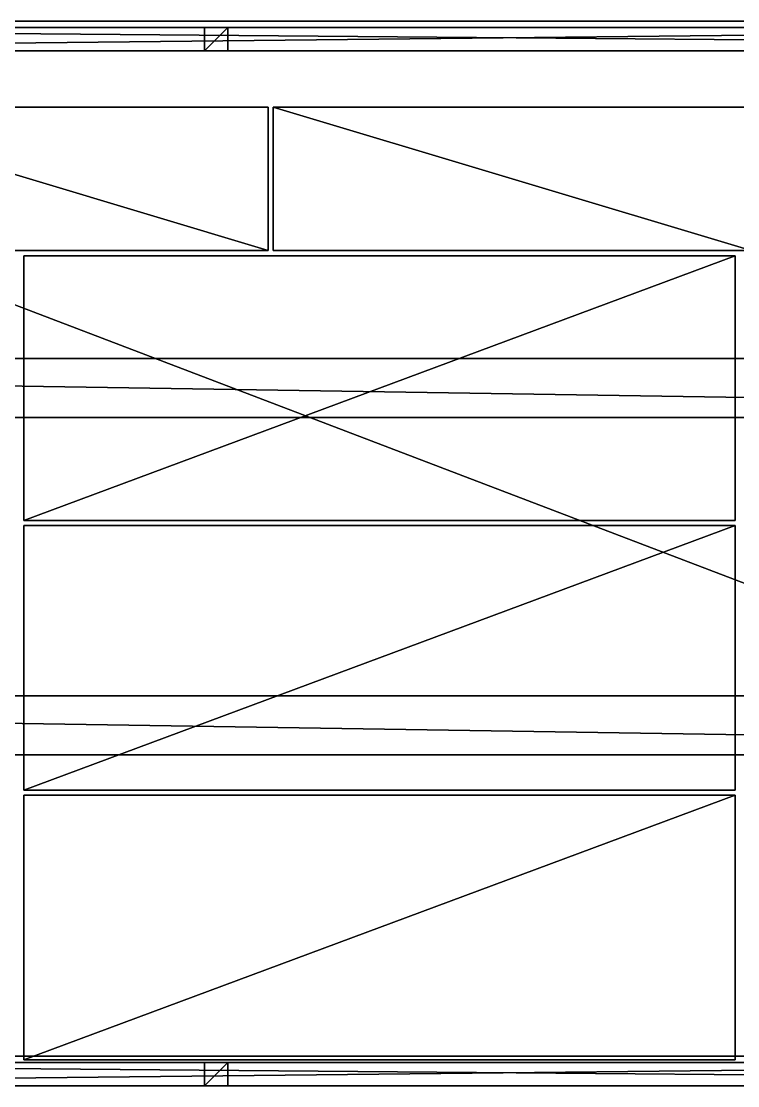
# Model space of a CAD drawing. Header units: millimetres. Extents: x -2500 to 6540, y -1255 to 1270.
# Drawn here: x 1700 to 3400, y -1255 to 1270 of the extents above; entities that cross this region are included whole.
import ezdxf

# ---------------------------------------------------------------- set-up
doc = ezdxf.new("R2010")
doc.units = ezdxf.units.MM

msp = doc.modelspace()

# ---------------------------------------------------------------- linework, layer by layer
at = {"layer": 'CAD_75LAB'}
for points in [[(6540, 1270, 1190), (6540, 1270, 1120), (-40, 1270, 1120)], [(6540, 1270, 1190), (-40, 1270, 1120), (-40, 1270, 1190)], [(6540, 1270, 1120), (-40, 1200, 1120), (-40, 1270, 1120)], [(6540, 1270, 1120), (6540, 1200, 1120), (-40, 1200, 1120)], [(6540, 1270, 1190), (-40, 1270, 1190), (-40, 1200, 1190)], [(6540, 1270, 1190), (-40, 1200, 1190), (6540, 1200, 1190)], [(6540, 1255, 1030), (-40, 1255, 1030), (-40, 1255, 1120)], [(6540, 1255, 1120), (6540, 1255, 1030), (-40, 1255, 1120)], [(6540, -1255, 1030), (-40, -1255, 1030), (-40, 1255, 1030)], [(6540, 1255, 1030), (6540, -1255, 1030), (-40, 1255, 1030)], [(6540, -1255, 1120), (-40, 1255, 1120), (-40, -1255, 1120)], [(6540, 1255, 1120), (-40, 1255, 1120), (6540, -1255, 1120)], [(6540, 1255, 3560), (-40, 1255, 3560), (-40, 1255, 3615)], [(6540, 1255, 3615), (6540, 1255, 3560), (-40, 1255, 3615)], [(6540, 1200, 3560), (-40, 1200, 3560), (-40, 1255, 3560)], [(6540, 1255, 3560), (6540, 1200, 3560), (-40, 1255, 3560)], [(6540, 1200, 3615), (-40, 1255, 3615), (-40, 1200, 3615)], [(6540, 1255, 3615), (-40, 1255, 3615), (6540, 1200, 3615)], [(2135, 1200, 3560), (2135, 1255, 1120), (2135, 1200, 1120)], [(2135, 1200, 3560), (2135, 1255, 3560), (2135, 1255, 1120)], [(2190, 1255, 3560), (2190, 1255, 1120), (2135, 1255, 1120)], [(2190, 1255, 3560), (2135, 1255, 1120), (2135, 1255, 3560)], [(2190, 1255, 1120), (2135, 1200, 1120), (2135, 1255, 1120)], [(2190, 1255, 1120), (2190, 1200, 1120), (2135, 1200, 1120)], [(2190, 1255, 3560), (2135, 1255, 3560), (2135, 1200, 3560)], [(2190, 1255, 3560), (2135, 1200, 3560), (2190, 1200, 3560)], [(2190, 1200, 3560), (2190, 1200, 1120), (2190, 1255, 1120)], [(2190, 1200, 3560), (2190, 1255, 1120), (2190, 1255, 3560)], [(6540, 1200, 3560), (-40, 1200, 3615), (-40, 1200, 3560)], [(6540, 1200, 3615), (-40, 1200, 3615), (6540, 1200, 3560)], [(6540, 1200, 1190), (-40, 1200, 1120), (6540, 1200, 1120)], [(6540, 1200, 1190), (-40, 1200, 1190), (-40, 1200, 1120)], [(2190, 1200, 3560), (2135, 1200, 1120), (2190, 1200, 1120)], [(2190, 1200, 3560), (2135, 1200, 3560), (2135, 1200, 1120)], [(2286, 1066, 1123), (1152, 1066, 1123), (1152, 1066, 1329)], [(2286, 1066, 1329), (2286, 1066, 1123), (1152, 1066, 1329)], [(2286, 726, 1123), (1152, 726, 1123), (1152, 1066, 1123)], [(2286, 1066, 1123), (2286, 726, 1123), (1152, 1066, 1123)], [(2286, 726, 1329), (1152, 1066, 1329), (1152, 726, 1329)], [(2286, 1066, 1329), (1152, 1066, 1329), (2286, 726, 1329)], [(2286, 1066, 1335), (1152, 1066, 1335), (1152, 1066, 1541)], [(2286, 1066, 1541), (2286, 1066, 1335), (1152, 1066, 1541)], [(2286, 726, 1335), (1152, 726, 1335), (1152, 1066, 1335)], [(2286, 1066, 1335), (2286, 726, 1335), (1152, 1066, 1335)], [(2286, 726, 1541), (1152, 1066, 1541), (1152, 726, 1541)], [(2286, 1066, 1541), (1152, 1066, 1541), (2286, 726, 1541)], [(2286, 1066, 1547), (1152, 1066, 1547), (1152, 1066, 1753)], [(2286, 1066, 1753), (2286, 1066, 1547), (1152, 1066, 1753)], [(2286, 726, 1547), (1152, 726, 1547), (1152, 1066, 1547)], [(2286, 1066, 1547), (2286, 726, 1547), (1152, 1066, 1547)], [(2286, 726, 1753), (1152, 1066, 1753), (1152, 726, 1753)], [(2286, 1066, 1753), (1152, 1066, 1753), (2286, 726, 1753)], [(2286, 1066, 1759), (1152, 1066, 1759), (1152, 1066, 1965)], [(2286, 1066, 1965), (2286, 1066, 1759), (1152, 1066, 1965)], [(2286, 726, 1759), (1152, 726, 1759), (1152, 1066, 1759)], [(2286, 1066, 1759), (2286, 726, 1759), (1152, 1066, 1759)], [(2286, 726, 1965), (1152, 1066, 1965), (1152, 726, 1965)], [(2286, 1066, 1965), (1152, 1066, 1965), (2286, 726, 1965)], [(2286, 1066, 1971), (1152, 1066, 1971), (1152, 1066, 2177)], [(2286, 1066, 2177), (2286, 1066, 1971), (1152, 1066, 2177)], [(2286, 726, 1971), (1152, 726, 1971), (1152, 1066, 1971)], [(2286, 1066, 1971), (2286, 726, 1971), (1152, 1066, 1971)], [(2286, 726, 2177), (1152, 1066, 2177), (1152, 726, 2177)], [(2286, 1066, 2177), (1152, 1066, 2177), (2286, 726, 2177)], [(2286, 1066, 2183), (1152, 1066, 2183), (1152, 1066, 2389)], [(2286, 1066, 2389), (2286, 1066, 2183), (1152, 1066, 2389)], [(2286, 726, 2183), (1152, 726, 2183), (1152, 1066, 2183)], [(2286, 1066, 2183), (2286, 726, 2183), (1152, 1066, 2183)], [(2286, 726, 2389), (1152, 1066, 2389), (1152, 726, 2389)], [(2286, 1066, 2389), (1152, 1066, 2389), (2286, 726, 2389)], [(2286, 1066, 2395), (1152, 1066, 2395), (1152, 1066, 2601)], [(2286, 1066, 2601), (2286, 1066, 2395), (1152, 1066, 2601)], [(2286, 726, 2395), (1152, 726, 2395), (1152, 1066, 2395)], [(2286, 1066, 2395), (2286, 726, 2395), (1152, 1066, 2395)], [(2286, 726, 2601), (1152, 1066, 2601), (1152, 726, 2601)], [(2286, 1066, 2601), (1152, 1066, 2601), (2286, 726, 2601)], [(2286, 1066, 2607), (1152, 1066, 2607), (1152, 1066, 2813)], [(2286, 1066, 2813), (2286, 1066, 2607), (1152, 1066, 2813)], [(2286, 726, 2607), (1152, 726, 2607), (1152, 1066, 2607)], [(2286, 1066, 2607), (2286, 726, 2607), (1152, 1066, 2607)], [(2286, 726, 2813), (1152, 1066, 2813), (1152, 726, 2813)], [(2286, 1066, 2813), (1152, 1066, 2813), (2286, 726, 2813)], [(2286, 1066, 2819), (1152, 1066, 2819), (1152, 1066, 3025)], [(2286, 1066, 3025), (2286, 1066, 2819), (1152, 1066, 3025)], [(2286, 726, 2819), (1152, 726, 2819), (1152, 1066, 2819)], [(2286, 1066, 2819), (2286, 726, 2819), (1152, 1066, 2819)], [(2286, 726, 3025), (1152, 1066, 3025), (1152, 726, 3025)], [(2286, 1066, 3025), (1152, 1066, 3025), (2286, 726, 3025)], [(2286, 1066, 3031), (1152, 1066, 3031), (1152, 1066, 3237)], [(2286, 1066, 3237), (2286, 1066, 3031), (1152, 1066, 3237)], [(2286, 726, 3031), (1152, 726, 3031), (1152, 1066, 3031)], [(2286, 1066, 3031), (2286, 726, 3031), (1152, 1066, 3031)], [(2286, 726, 3237), (1152, 1066, 3237), (1152, 726, 3237)], [(2286, 1066, 3237), (1152, 1066, 3237), (2286, 726, 3237)], [(2286, 1066, 3243), (1152, 1066, 3243), (1152, 1066, 3449)], [(2286, 1066, 3449), (2286, 1066, 3243), (1152, 1066, 3449)], [(2286, 726, 3243), (1152, 726, 3243), (1152, 1066, 3243)], [(2286, 1066, 3243), (2286, 726, 3243), (1152, 1066, 3243)], [(2286, 726, 3449), (1152, 1066, 3449), (1152, 726, 3449)], [(2286, 1066, 3449), (1152, 1066, 3449), (2286, 726, 3449)], [(2286, 726, 1329), (2286, 726, 1123), (2286, 1066, 1123)], [(2286, 726, 1329), (2286, 1066, 1123), (2286, 1066, 1329)], [(2286, 726, 1541), (2286, 726, 1335), (2286, 1066, 1335)], [(2286, 726, 1541), (2286, 1066, 1335), (2286, 1066, 1541)], [(2286, 726, 1753), (2286, 726, 1547), (2286, 1066, 1547)], [(2286, 726, 1753), (2286, 1066, 1547), (2286, 1066, 1753)], [(2286, 726, 1965), (2286, 726, 1759), (2286, 1066, 1759)], [(2286, 726, 1965), (2286, 1066, 1759), (2286, 1066, 1965)], [(2286, 726, 2177), (2286, 726, 1971), (2286, 1066, 1971)], [(2286, 726, 2177), (2286, 1066, 1971), (2286, 1066, 2177)], [(2286, 726, 2389), (2286, 726, 2183), (2286, 1066, 2183)], [(2286, 726, 2389), (2286, 1066, 2183), (2286, 1066, 2389)], [(2286, 726, 2601), (2286, 726, 2395), (2286, 1066, 2395)], [(2286, 726, 2601), (2286, 1066, 2395), (2286, 1066, 2601)], [(2286, 726, 2813), (2286, 726, 2607), (2286, 1066, 2607)], [(2286, 726, 2813), (2286, 1066, 2607), (2286, 1066, 2813)], [(2286, 726, 3025), (2286, 726, 2819), (2286, 1066, 2819)], [(2286, 726, 3025), (2286, 1066, 2819), (2286, 1066, 3025)], [(2286, 726, 3237), (2286, 726, 3031), (2286, 1066, 3031)], [(2286, 726, 3237), (2286, 1066, 3031), (2286, 1066, 3237)], [(2286, 726, 3449), (2286, 726, 3243), (2286, 1066, 3243)], [(2286, 726, 3449), (2286, 1066, 3243), (2286, 1066, 3449)], [(2298, 726, 1329), (2298, 1066, 1123), (2298, 726, 1123)], [(2298, 726, 1329), (2298, 1066, 1329), (2298, 1066, 1123)], [(3432, 1066, 1123), (2298, 1066, 1123), (2298, 1066, 1329)], [(3432, 1066, 1329), (3432, 1066, 1123), (2298, 1066, 1329)], [(3432, 726, 1123), (2298, 726, 1123), (2298, 1066, 1123)], [(3432, 1066, 1123), (3432, 726, 1123), (2298, 1066, 1123)], [(3432, 726, 1329), (2298, 1066, 1329), (2298, 726, 1329)], [(3432, 1066, 1329), (2298, 1066, 1329), (3432, 726, 1329)], [(2298, 726, 1541), (2298, 1066, 1335), (2298, 726, 1335)], [(2298, 726, 1541), (2298, 1066, 1541), (2298, 1066, 1335)], [(3432, 1066, 1335), (2298, 1066, 1335), (2298, 1066, 1541)], [(3432, 1066, 1541), (3432, 1066, 1335), (2298, 1066, 1541)], [(3432, 726, 1335), (2298, 726, 1335), (2298, 1066, 1335)], [(3432, 1066, 1335), (3432, 726, 1335), (2298, 1066, 1335)], [(3432, 726, 1541), (2298, 1066, 1541), (2298, 726, 1541)], [(3432, 1066, 1541), (2298, 1066, 1541), (3432, 726, 1541)], [(2298, 726, 1753), (2298, 1066, 1547), (2298, 726, 1547)], [(2298, 726, 1753), (2298, 1066, 1753), (2298, 1066, 1547)], [(3432, 1066, 1547), (2298, 1066, 1547), (2298, 1066, 1753)], [(3432, 1066, 1753), (3432, 1066, 1547), (2298, 1066, 1753)], [(3432, 726, 1547), (2298, 726, 1547), (2298, 1066, 1547)], [(3432, 1066, 1547), (3432, 726, 1547), (2298, 1066, 1547)], [(3432, 726, 1753), (2298, 1066, 1753), (2298, 726, 1753)], [(3432, 1066, 1753), (2298, 1066, 1753), (3432, 726, 1753)], [(2298, 726, 1965), (2298, 1066, 1759), (2298, 726, 1759)], [(2298, 726, 1965), (2298, 1066, 1965), (2298, 1066, 1759)], [(3432, 1066, 1759), (2298, 1066, 1759), (2298, 1066, 1965)], [(3432, 1066, 1965), (3432, 1066, 1759), (2298, 1066, 1965)], [(3432, 726, 1759), (2298, 726, 1759), (2298, 1066, 1759)], [(3432, 1066, 1759), (3432, 726, 1759), (2298, 1066, 1759)], [(3432, 726, 1965), (2298, 1066, 1965), (2298, 726, 1965)], [(3432, 1066, 1965), (2298, 1066, 1965), (3432, 726, 1965)], [(2298, 726, 2177), (2298, 1066, 1971), (2298, 726, 1971)], [(2298, 726, 2177), (2298, 1066, 2177), (2298, 1066, 1971)], [(3432, 1066, 1971), (2298, 1066, 1971), (2298, 1066, 2177)], [(3432, 1066, 2177), (3432, 1066, 1971), (2298, 1066, 2177)], [(3432, 726, 1971), (2298, 726, 1971), (2298, 1066, 1971)], [(3432, 1066, 1971), (3432, 726, 1971), (2298, 1066, 1971)], [(3432, 726, 2177), (2298, 1066, 2177), (2298, 726, 2177)], [(3432, 1066, 2177), (2298, 1066, 2177), (3432, 726, 2177)], [(2298, 726, 2389), (2298, 1066, 2183), (2298, 726, 2183)], [(2298, 726, 2389), (2298, 1066, 2389), (2298, 1066, 2183)], [(3432, 1066, 2183), (2298, 1066, 2183), (2298, 1066, 2389)], [(3432, 1066, 2389), (3432, 1066, 2183), (2298, 1066, 2389)], [(3432, 726, 2183), (2298, 726, 2183), (2298, 1066, 2183)], [(3432, 1066, 2183), (3432, 726, 2183), (2298, 1066, 2183)], [(3432, 726, 2389), (2298, 1066, 2389), (2298, 726, 2389)], [(3432, 1066, 2389), (2298, 1066, 2389), (3432, 726, 2389)], [(2298, 726, 2601), (2298, 1066, 2395), (2298, 726, 2395)], [(2298, 726, 2601), (2298, 1066, 2601), (2298, 1066, 2395)], [(3432, 1066, 2395), (2298, 1066, 2395), (2298, 1066, 2601)], [(3432, 1066, 2601), (3432, 1066, 2395), (2298, 1066, 2601)], [(3432, 726, 2395), (2298, 726, 2395), (2298, 1066, 2395)], [(3432, 1066, 2395), (3432, 726, 2395), (2298, 1066, 2395)], [(3432, 726, 2601), (2298, 1066, 2601), (2298, 726, 2601)], [(3432, 1066, 2601), (2298, 1066, 2601), (3432, 726, 2601)], [(2298, 726, 2813), (2298, 1066, 2607), (2298, 726, 2607)], [(2298, 726, 2813), (2298, 1066, 2813), (2298, 1066, 2607)], [(3432, 1066, 2607), (2298, 1066, 2607), (2298, 1066, 2813)], [(3432, 1066, 2813), (3432, 1066, 2607), (2298, 1066, 2813)], [(3432, 726, 2607), (2298, 726, 2607), (2298, 1066, 2607)], [(3432, 1066, 2607), (3432, 726, 2607), (2298, 1066, 2607)], [(3432, 726, 2813), (2298, 1066, 2813), (2298, 726, 2813)], [(3432, 1066, 2813), (2298, 1066, 2813), (3432, 726, 2813)], [(2298, 726, 3025), (2298, 1066, 2819), (2298, 726, 2819)], [(2298, 726, 3025), (2298, 1066, 3025), (2298, 1066, 2819)], [(3432, 1066, 2819), (2298, 1066, 2819), (2298, 1066, 3025)], [(3432, 1066, 3025), (3432, 1066, 2819), (2298, 1066, 3025)], [(3432, 726, 2819), (2298, 726, 2819), (2298, 1066, 2819)], [(3432, 1066, 2819), (3432, 726, 2819), (2298, 1066, 2819)], [(3432, 726, 3025), (2298, 1066, 3025), (2298, 726, 3025)], [(3432, 1066, 3025), (2298, 1066, 3025), (3432, 726, 3025)], [(2298, 726, 3237), (2298, 1066, 3031), (2298, 726, 3031)], [(2298, 726, 3237), (2298, 1066, 3237), (2298, 1066, 3031)], [(3432, 1066, 3031), (2298, 1066, 3031), (2298, 1066, 3237)], [(3432, 1066, 3237), (3432, 1066, 3031), (2298, 1066, 3237)], [(3432, 726, 3031), (2298, 726, 3031), (2298, 1066, 3031)], [(3432, 1066, 3031), (3432, 726, 3031), (2298, 1066, 3031)], [(3432, 726, 3237), (2298, 1066, 3237), (2298, 726, 3237)], [(3432, 1066, 3237), (2298, 1066, 3237), (3432, 726, 3237)], [(2298, 726, 3449), (2298, 1066, 3243), (2298, 726, 3243)], [(2298, 726, 3449), (2298, 1066, 3449), (2298, 1066, 3243)], [(3432, 1066, 3243), (2298, 1066, 3243), (2298, 1066, 3449)], [(3432, 1066, 3449), (3432, 1066, 3243), (2298, 1066, 3449)], [(3432, 726, 3243), (2298, 726, 3243), (2298, 1066, 3243)], [(3432, 1066, 3243), (3432, 726, 3243), (2298, 1066, 3243)], [(3432, 726, 3449), (2298, 1066, 3449), (2298, 726, 3449)], [(3432, 1066, 3449), (2298, 1066, 3449), (3432, 726, 3449)], [(2286, 726, 1123), (1152, 726, 1329), (1152, 726, 1123)], [(2286, 726, 1329), (1152, 726, 1329), (2286, 726, 1123)], [(2286, 726, 1335), (1152, 726, 1541), (1152, 726, 1335)], [(2286, 726, 1541), (1152, 726, 1541), (2286, 726, 1335)], [(2286, 726, 1547), (1152, 726, 1753), (1152, 726, 1547)], [(2286, 726, 1753), (1152, 726, 1753), (2286, 726, 1547)], [(2286, 726, 1759), (1152, 726, 1965), (1152, 726, 1759)], [(2286, 726, 1965), (1152, 726, 1965), (2286, 726, 1759)], [(2286, 726, 1971), (1152, 726, 2177), (1152, 726, 1971)], [(2286, 726, 2177), (1152, 726, 2177), (2286, 726, 1971)], [(2286, 726, 2183), (1152, 726, 2389), (1152, 726, 2183)], [(2286, 726, 2389), (1152, 726, 2389), (2286, 726, 2183)], [(2286, 726, 2395), (1152, 726, 2601), (1152, 726, 2395)], [(2286, 726, 2601), (1152, 726, 2601), (2286, 726, 2395)], [(2286, 726, 2607), (1152, 726, 2813), (1152, 726, 2607)], [(2286, 726, 2813), (1152, 726, 2813), (2286, 726, 2607)], [(2286, 726, 2819), (1152, 726, 3025), (1152, 726, 2819)], [(2286, 726, 3025), (1152, 726, 3025), (2286, 726, 2819)], [(2286, 726, 3031), (1152, 726, 3237), (1152, 726, 3031)], [(2286, 726, 3237), (1152, 726, 3237), (2286, 726, 3031)], [(2286, 726, 3243), (1152, 726, 3449), (1152, 726, 3243)], [(2286, 726, 3449), (1152, 726, 3449), (2286, 726, 3243)], [(1706, 86, 1697), (1706, 714, 1123), (1706, 86, 1123)], [(1706, 86, 1697), (1706, 714, 1697), (1706, 714, 1123)], [(3394, 714, 1697), (3394, 714, 1123), (1706, 714, 1123)], [(3394, 714, 1697), (1706, 714, 1123), (1706, 714, 1697)], [(3394, 714, 1123), (1706, 86, 1123), (1706, 714, 1123)], [(3394, 714, 1123), (3394, 86, 1123), (1706, 86, 1123)], [(3394, 714, 1697), (1706, 714, 1697), (1706, 86, 1697)], [(3394, 714, 1697), (1706, 86, 1697), (3394, 86, 1697)], [(1706, 86, 2277), (1706, 714, 1703), (1706, 86, 1703)], [(1706, 86, 2277), (1706, 714, 2277), (1706, 714, 1703)], [(3394, 714, 2277), (3394, 714, 1703), (1706, 714, 1703)], [(3394, 714, 2277), (1706, 714, 1703), (1706, 714, 2277)], [(3394, 714, 1703), (1706, 86, 1703), (1706, 714, 1703)], [(3394, 714, 1703), (3394, 86, 1703), (1706, 86, 1703)], [(3394, 714, 2277), (1706, 714, 2277), (1706, 86, 2277)], [(3394, 714, 2277), (1706, 86, 2277), (3394, 86, 2277)], [(1706, 86, 2857), (1706, 714, 2283), (1706, 86, 2283)], [(1706, 86, 2857), (1706, 714, 2857), (1706, 714, 2283)], [(3394, 714, 2857), (3394, 714, 2283), (1706, 714, 2283)], [(3394, 714, 2857), (1706, 714, 2283), (1706, 714, 2857)], [(3394, 714, 2283), (1706, 86, 2283), (1706, 714, 2283)], [(3394, 714, 2283), (3394, 86, 2283), (1706, 86, 2283)], [(3394, 714, 2857), (1706, 714, 2857), (1706, 86, 2857)], [(3394, 714, 2857), (1706, 86, 2857), (3394, 86, 2857)], [(1706, 86, 3437), (1706, 714, 2863), (1706, 86, 2863)], [(1706, 86, 3437), (1706, 714, 3437), (1706, 714, 2863)], [(3394, 714, 3437), (3394, 714, 2863), (1706, 714, 2863)], [(3394, 714, 3437), (1706, 714, 2863), (1706, 714, 3437)], [(3394, 714, 2863), (1706, 86, 2863), (1706, 714, 2863)], [(3394, 714, 2863), (3394, 86, 2863), (1706, 86, 2863)], [(3394, 714, 3437), (1706, 714, 3437), (1706, 86, 3437)], [(3394, 714, 3437), (1706, 86, 3437), (3394, 86, 3437)], [(3432, 726, 1123), (2298, 726, 1329), (2298, 726, 1123)], [(3432, 726, 1329), (2298, 726, 1329), (3432, 726, 1123)], [(3432, 726, 1335), (2298, 726, 1541), (2298, 726, 1335)], [(3432, 726, 1541), (2298, 726, 1541), (3432, 726, 1335)], [(3432, 726, 1547), (2298, 726, 1753), (2298, 726, 1547)], [(3432, 726, 1753), (2298, 726, 1753), (3432, 726, 1547)], [(3432, 726, 1759), (2298, 726, 1965), (2298, 726, 1759)], [(3432, 726, 1965), (2298, 726, 1965), (3432, 726, 1759)], [(3432, 726, 1971), (2298, 726, 2177), (2298, 726, 1971)], [(3432, 726, 2177), (2298, 726, 2177), (3432, 726, 1971)], [(3432, 726, 2183), (2298, 726, 2389), (2298, 726, 2183)], [(3432, 726, 2389), (2298, 726, 2389), (3432, 726, 2183)], [(3432, 726, 2395), (2298, 726, 2601), (2298, 726, 2395)], [(3432, 726, 2601), (2298, 726, 2601), (3432, 726, 2395)], [(3432, 726, 2607), (2298, 726, 2813), (2298, 726, 2607)], [(3432, 726, 2813), (2298, 726, 2813), (3432, 726, 2607)], [(3432, 726, 2819), (2298, 726, 3025), (2298, 726, 2819)], [(3432, 726, 3025), (2298, 726, 3025), (3432, 726, 2819)], [(3432, 726, 3031), (2298, 726, 3237), (2298, 726, 3031)], [(3432, 726, 3237), (2298, 726, 3237), (3432, 726, 3031)], [(3432, 726, 3243), (2298, 726, 3449), (2298, 726, 3243)], [(3432, 726, 3449), (2298, 726, 3449), (3432, 726, 3243)], [(3394, 86, 1697), (3394, 86, 1123), (3394, 714, 1123)], [(3394, 86, 1697), (3394, 714, 1123), (3394, 714, 1697)], [(3394, 86, 2277), (3394, 86, 1703), (3394, 714, 1703)], [(3394, 86, 2277), (3394, 714, 1703), (3394, 714, 2277)], [(3394, 86, 2857), (3394, 86, 2283), (3394, 714, 2283)], [(3394, 86, 2857), (3394, 714, 2283), (3394, 714, 2857)], [(3394, 86, 3437), (3394, 86, 2863), (3394, 714, 2863)], [(3394, 86, 3437), (3394, 714, 2863), (3394, 714, 3437)], [(6460, 470, 1030), (6460, 470, 780), (-2500, 470, 780)], [(6460, 470, 1030), (-2500, 470, 780), (-2500, 470, 1030)], [(6460, 330, 780), (-2500, 330, 780), (-2500, 470, 780)], [(6460, 470, 780), (6460, 330, 780), (-2500, 470, 780)], [(6460, 330, 1030), (-2500, 470, 1030), (-2500, 330, 1030)], [(6460, 470, 1030), (-2500, 470, 1030), (6460, 330, 1030)], [(6460, 330, 1030), (-2500, 330, 780), (6460, 330, 780)], [(6460, 330, 1030), (-2500, 330, 1030), (-2500, 330, 780)], [(3394, 86, 1697), (1706, 86, 1123), (3394, 86, 1123)], [(3394, 86, 1697), (1706, 86, 1697), (1706, 86, 1123)], [(3394, 86, 2277), (1706, 86, 1703), (3394, 86, 1703)], [(3394, 86, 2277), (1706, 86, 2277), (1706, 86, 1703)], [(3394, 86, 2857), (1706, 86, 2283), (3394, 86, 2283)], [(3394, 86, 2857), (1706, 86, 2857), (1706, 86, 2283)], [(3394, 86, 3437), (1706, 86, 2863), (3394, 86, 2863)], [(3394, 86, 3437), (1706, 86, 3437), (1706, 86, 2863)], [(1706, -554, 1697), (1706, 74, 1123), (1706, -554, 1123)], [(1706, -554, 1697), (1706, 74, 1697), (1706, 74, 1123)], [(3394, 74, 1697), (3394, 74, 1123), (1706, 74, 1123)], [(3394, 74, 1697), (1706, 74, 1123), (1706, 74, 1697)], [(3394, 74, 1123), (1706, -554, 1123), (1706, 74, 1123)], [(3394, 74, 1123), (3394, -554, 1123), (1706, -554, 1123)], [(3394, 74, 1697), (1706, 74, 1697), (1706, -554, 1697)], [(3394, 74, 1697), (1706, -554, 1697), (3394, -554, 1697)], [(1706, -554, 2277), (1706, 74, 1703), (1706, -554, 1703)], [(1706, -554, 2277), (1706, 74, 2277), (1706, 74, 1703)], [(3394, 74, 2277), (3394, 74, 1703), (1706, 74, 1703)], [(3394, 74, 2277), (1706, 74, 1703), (1706, 74, 2277)], [(3394, 74, 1703), (1706, -554, 1703), (1706, 74, 1703)], [(3394, 74, 1703), (3394, -554, 1703), (1706, -554, 1703)], [(3394, 74, 2277), (1706, 74, 2277), (1706, -554, 2277)], [(3394, 74, 2277), (1706, -554, 2277), (3394, -554, 2277)], [(1706, -554, 2857), (1706, 74, 2283), (1706, -554, 2283)], [(1706, -554, 2857), (1706, 74, 2857), (1706, 74, 2283)], [(3394, 74, 2857), (3394, 74, 2283), (1706, 74, 2283)], [(3394, 74, 2857), (1706, 74, 2283), (1706, 74, 2857)], [(3394, 74, 2283), (1706, -554, 2283), (1706, 74, 2283)], [(3394, 74, 2283), (3394, -554, 2283), (1706, -554, 2283)], [(3394, 74, 2857), (1706, 74, 2857), (1706, -554, 2857)], [(3394, 74, 2857), (1706, -554, 2857), (3394, -554, 2857)], [(1706, -554, 3437), (1706, 74, 2863), (1706, -554, 2863)], [(1706, -554, 3437), (1706, 74, 3437), (1706, 74, 2863)], [(3394, 74, 3437), (3394, 74, 2863), (1706, 74, 2863)], [(3394, 74, 3437), (1706, 74, 2863), (1706, 74, 3437)], [(3394, 74, 2863), (1706, -554, 2863), (1706, 74, 2863)], [(3394, 74, 2863), (3394, -554, 2863), (1706, -554, 2863)], [(3394, 74, 3437), (1706, 74, 3437), (1706, -554, 3437)], [(3394, 74, 3437), (1706, -554, 3437), (3394, -554, 3437)], [(3394, -554, 1697), (3394, -554, 1123), (3394, 74, 1123)], [(3394, -554, 1697), (3394, 74, 1123), (3394, 74, 1697)], [(3394, -554, 2277), (3394, -554, 1703), (3394, 74, 1703)], [(3394, -554, 2277), (3394, 74, 1703), (3394, 74, 2277)], [(3394, -554, 2857), (3394, -554, 2283), (3394, 74, 2283)], [(3394, -554, 2857), (3394, 74, 2283), (3394, 74, 2857)], [(3394, -554, 3437), (3394, -554, 2863), (3394, 74, 2863)], [(3394, -554, 3437), (3394, 74, 2863), (3394, 74, 3437)], [(6460, -330, 1030), (6460, -330, 780), (-2500, -330, 780)], [(6460, -330, 1030), (-2500, -330, 780), (-2500, -330, 1030)], [(6460, -470, 780), (-2500, -470, 780), (-2500, -330, 780)], [(6460, -330, 780), (6460, -470, 780), (-2500, -330, 780)], [(6460, -470, 1030), (-2500, -330, 1030), (-2500, -470, 1030)], [(6460, -330, 1030), (-2500, -330, 1030), (6460, -470, 1030)], [(6460, -470, 1030), (-2500, -470, 780), (6460, -470, 780)], [(6460, -470, 1030), (-2500, -470, 1030), (-2500, -470, 780)], [(3394, -554, 1697), (1706, -554, 1123), (3394, -554, 1123)], [(3394, -554, 1697), (1706, -554, 1697), (1706, -554, 1123)], [(3394, -554, 2277), (1706, -554, 1703), (3394, -554, 1703)], [(3394, -554, 2277), (1706, -554, 2277), (1706, -554, 1703)], [(3394, -554, 2857), (1706, -554, 2283), (3394, -554, 2283)], [(3394, -554, 2857), (1706, -554, 2857), (1706, -554, 2283)], [(3394, -554, 3437), (1706, -554, 2863), (3394, -554, 2863)], [(3394, -554, 3437), (1706, -554, 3437), (1706, -554, 2863)], [(1706, -1194, 1697), (1706, -566, 1123), (1706, -1194, 1123)], [(1706, -1194, 1697), (1706, -566, 1697), (1706, -566, 1123)], [(3394, -566, 1697), (3394, -566, 1123), (1706, -566, 1123)], [(3394, -566, 1697), (1706, -566, 1123), (1706, -566, 1697)], [(3394, -566, 1123), (1706, -1194, 1123), (1706, -566, 1123)], [(3394, -566, 1123), (3394, -1194, 1123), (1706, -1194, 1123)], [(3394, -566, 1697), (1706, -566, 1697), (1706, -1194, 1697)], [(3394, -566, 1697), (1706, -1194, 1697), (3394, -1194, 1697)], [(1706, -1194, 2277), (1706, -566, 1703), (1706, -1194, 1703)], [(1706, -1194, 2277), (1706, -566, 2277), (1706, -566, 1703)], [(3394, -566, 2277), (3394, -566, 1703), (1706, -566, 1703)], [(3394, -566, 2277), (1706, -566, 1703), (1706, -566, 2277)], [(3394, -566, 1703), (1706, -1194, 1703), (1706, -566, 1703)], [(3394, -566, 1703), (3394, -1194, 1703), (1706, -1194, 1703)], [(3394, -566, 2277), (1706, -566, 2277), (1706, -1194, 2277)], [(3394, -566, 2277), (1706, -1194, 2277), (3394, -1194, 2277)], [(1706, -1194, 2857), (1706, -566, 2283), (1706, -1194, 2283)], [(1706, -1194, 2857), (1706, -566, 2857), (1706, -566, 2283)], [(3394, -566, 2857), (3394, -566, 2283), (1706, -566, 2283)], [(3394, -566, 2857), (1706, -566, 2283), (1706, -566, 2857)], [(3394, -566, 2283), (1706, -1194, 2283), (1706, -566, 2283)], [(3394, -566, 2283), (3394, -1194, 2283), (1706, -1194, 2283)], [(3394, -566, 2857), (1706, -566, 2857), (1706, -1194, 2857)], [(3394, -566, 2857), (1706, -1194, 2857), (3394, -1194, 2857)], [(1706, -1194, 3437), (1706, -566, 2863), (1706, -1194, 2863)], [(1706, -1194, 3437), (1706, -566, 3437), (1706, -566, 2863)], [(3394, -566, 3437), (3394, -566, 2863), (1706, -566, 2863)], [(3394, -566, 3437), (1706, -566, 2863), (1706, -566, 3437)], [(3394, -566, 2863), (1706, -1194, 2863), (1706, -566, 2863)], [(3394, -566, 2863), (3394, -1194, 2863), (1706, -1194, 2863)], [(3394, -566, 3437), (1706, -566, 3437), (1706, -1194, 3437)], [(3394, -566, 3437), (1706, -1194, 3437), (3394, -1194, 3437)], [(3394, -1194, 1697), (3394, -1194, 1123), (3394, -566, 1123)], [(3394, -1194, 1697), (3394, -566, 1123), (3394, -566, 1697)], [(3394, -1194, 2277), (3394, -1194, 1703), (3394, -566, 1703)], [(3394, -1194, 2277), (3394, -566, 1703), (3394, -566, 2277)], [(3394, -1194, 2857), (3394, -1194, 2283), (3394, -566, 2283)], [(3394, -1194, 2857), (3394, -566, 2283), (3394, -566, 2857)], [(3394, -1194, 3437), (3394, -1194, 2863), (3394, -566, 2863)], [(3394, -1194, 3437), (3394, -566, 2863), (3394, -566, 3437)], [(6540, -1185, 1190), (6540, -1185, 1120), (-40, -1185, 1120)], [(6540, -1185, 1190), (-40, -1185, 1120), (-40, -1185, 1190)], [(6540, -1185, 1120), (-40, -1255, 1120), (-40, -1185, 1120)], [(6540, -1185, 1120), (6540, -1255, 1120), (-40, -1255, 1120)], [(6540, -1185, 1190), (-40, -1185, 1190), (-40, -1255, 1190)], [(6540, -1185, 1190), (-40, -1255, 1190), (6540, -1255, 1190)], [(6540, -1200, 3560), (-40, -1200, 3560), (-40, -1200, 3615)], [(6540, -1200, 3615), (6540, -1200, 3560), (-40, -1200, 3615)], [(6540, -1255, 3560), (-40, -1255, 3560), (-40, -1200, 3560)], [(6540, -1200, 3560), (6540, -1255, 3560), (-40, -1200, 3560)], [(6540, -1255, 3615), (-40, -1200, 3615), (-40, -1255, 3615)], [(6540, -1200, 3615), (-40, -1200, 3615), (6540, -1255, 3615)], [(3394, -1194, 1697), (1706, -1194, 1123), (3394, -1194, 1123)], [(3394, -1194, 1697), (1706, -1194, 1697), (1706, -1194, 1123)], [(3394, -1194, 2277), (1706, -1194, 1703), (3394, -1194, 1703)], [(3394, -1194, 2277), (1706, -1194, 2277), (1706, -1194, 1703)], [(3394, -1194, 2857), (1706, -1194, 2283), (3394, -1194, 2283)], [(3394, -1194, 2857), (1706, -1194, 2857), (1706, -1194, 2283)], [(3394, -1194, 3437), (1706, -1194, 2863), (3394, -1194, 2863)], [(3394, -1194, 3437), (1706, -1194, 3437), (1706, -1194, 2863)], [(2135, -1255, 3560), (2135, -1200, 1120), (2135, -1255, 1120)], [(2135, -1255, 3560), (2135, -1200, 3560), (2135, -1200, 1120)], [(2190, -1200, 3560), (2190, -1200, 1120), (2135, -1200, 1120)], [(2190, -1200, 3560), (2135, -1200, 1120), (2135, -1200, 3560)], [(2190, -1200, 1120), (2135, -1255, 1120), (2135, -1200, 1120)], [(2190, -1200, 1120), (2190, -1255, 1120), (2135, -1255, 1120)], [(2190, -1200, 3560), (2135, -1200, 3560), (2135, -1255, 3560)], [(2190, -1200, 3560), (2135, -1255, 3560), (2190, -1255, 3560)], [(2190, -1255, 3560), (2190, -1255, 1120), (2190, -1200, 1120)], [(2190, -1255, 3560), (2190, -1200, 1120), (2190, -1200, 3560)], [(6540, -1255, 1030), (-40, -1255, 1120), (-40, -1255, 1030)], [(6540, -1255, 1120), (-40, -1255, 1120), (6540, -1255, 1030)], [(6540, -1255, 3560), (-40, -1255, 3615), (-40, -1255, 3560)], [(6540, -1255, 3615), (-40, -1255, 3615), (6540, -1255, 3560)], [(6540, -1255, 1190), (-40, -1255, 1120), (6540, -1255, 1120)], [(6540, -1255, 1190), (-40, -1255, 1190), (-40, -1255, 1120)], [(2190, -1255, 3560), (2135, -1255, 1120), (2190, -1255, 1120)], [(2190, -1255, 3560), (2135, -1255, 3560), (2135, -1255, 1120)]]:
    msp.add_3dface(points, dxfattribs=at)

doc.saveas('drawing.dxf')
